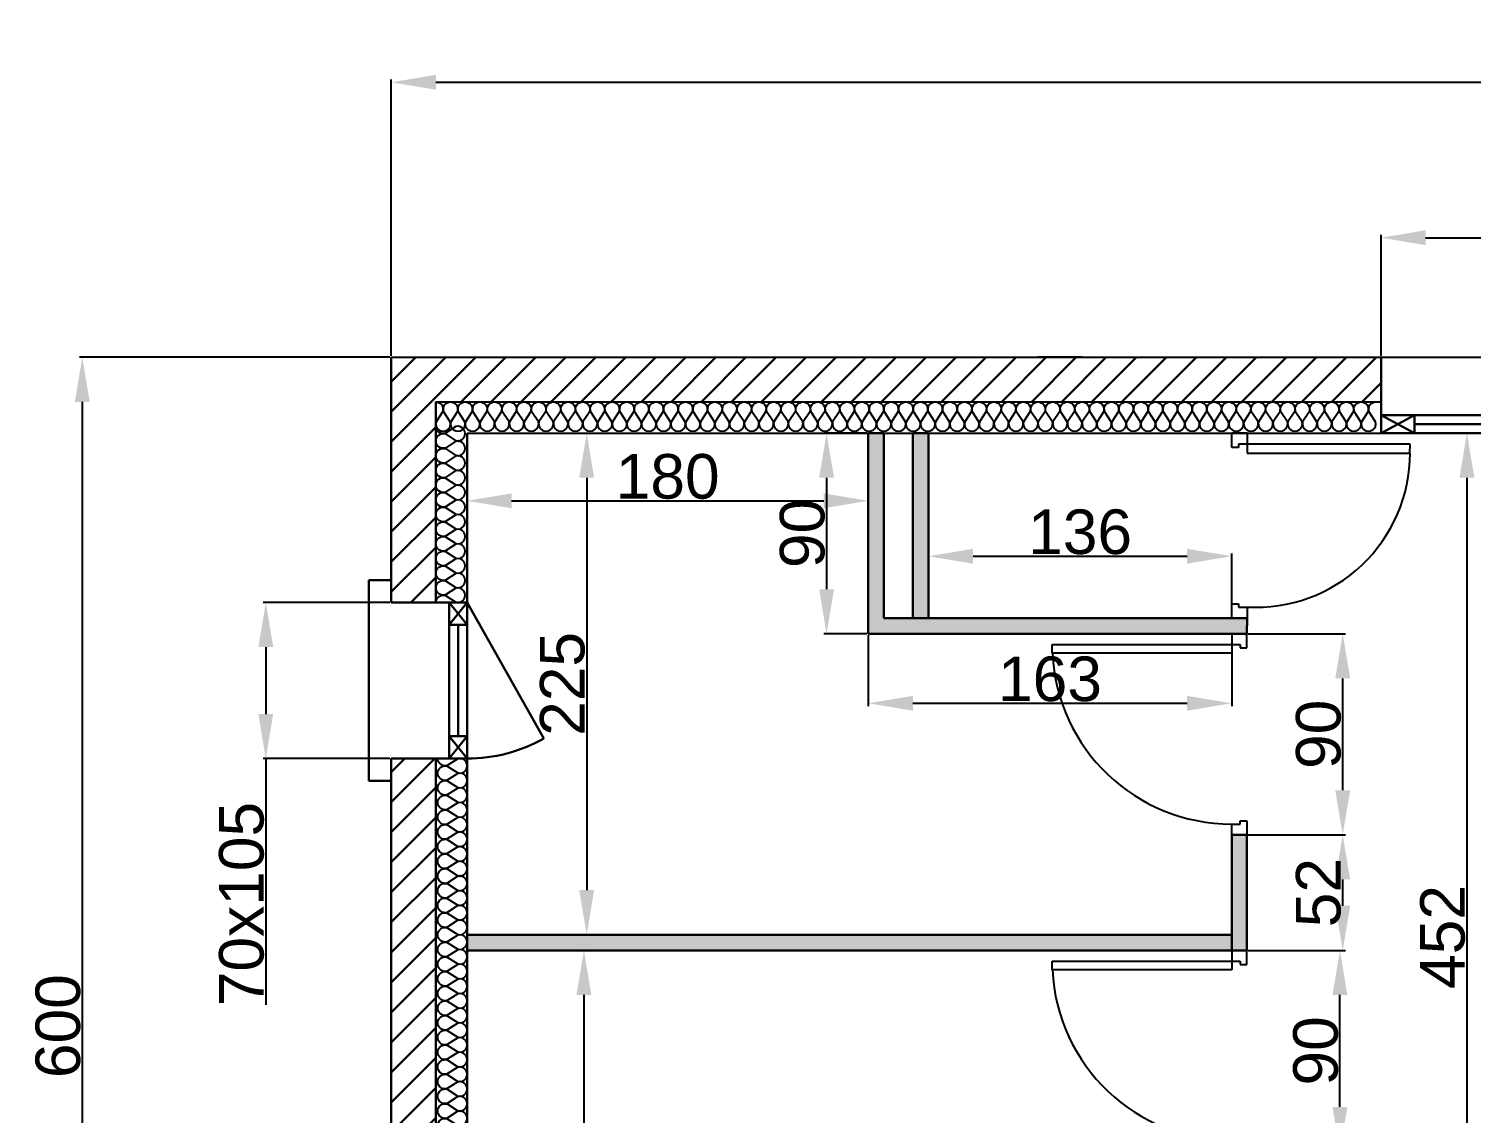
# Model space of a CAD drawing. Header units: millimetres. Extents: x -161 to 8306, y -322 to 968.
# Drawn here: x -161 to 486, y 481 to 968 of the extents above; entities that cross this region are included whole.
import ezdxf

# ---------------------------------------------------------------- set-up
doc = ezdxf.new("R2010")
doc.units = ezdxf.units.MM
for name, color, linetype in [('Cloisons', 8, 'Continuous'), ('Cotation', 7, 'Continuous'), ('Isolation', 6, 'Continuous'), ('MenuisInt', 4, 'Continuous')]:
    doc.layers.add(name, color=color, linetype=linetype)
doc.layers.add('MenuisExt', color=140, linetype='Continuous', lineweight=18)
doc.styles.get("Standard").update_dxf_attribs({"font": 'arial.ttf'})
doc.dimstyles.new('ISO-25', dxfattribs={"dimtxt": 2.5, "dimasz": 2.5, "dimexe": 1.25, "dimexo": 0.625, "dimtad": 1, "dimtxsty": 'Standard', "dimcen": 2.5, "dimadec": 0, "dimazin": 0, "dimtfac": 1, "dimtmove": 0, "dimatfit": 3, "dimfxl": 1, "dimarcsym": 0})

# ---------------------------------------------------------------- blocks, each defined once
blk = doc.blocks.new('*U21')
at = {"flags": 128}
for points in [[(0, 1, -0.505863), (0.239, 0.676), (0.009, 0.318, 1.322645), (0.491, 0.318), (0.261, 0.676, -0.505863), (0.5, 1)], [(0.5, 1, -0.505863), (0.739, 0.676), (0.509, 0.318, 1.322645), (0.991, 0.318), (0.761, 0.676, -0.505863), (1, 1)], [(1, 1, -0.505863), (1.239, 0.676), (1.009, 0.318, 1.322645), (1.491, 0.318), (1.261, 0.676, -0.505863), (1.5, 1)], [(1.5, 1, -0.505863), (1.739, 0.676), (1.509, 0.318, 1.322645), (1.991, 0.318), (1.761, 0.676, -0.505863), (2, 1)], [(2, 1, -0.505863), (2.239, 0.676), (2.009, 0.318, 1.322645), (2.491, 0.318), (2.261, 0.676, -0.505863), (2.5, 1)], [(2.5, 1, -0.505863), (2.739, 0.676), (2.509, 0.318, 1.322645), (2.991, 0.318), (2.761, 0.676, -0.505863), (3, 1)], [(3, 1, -0.505863), (3.239, 0.676), (3.009, 0.318, 1.322645), (3.491, 0.318), (3.261, 0.676, -0.505863), (3.5, 1)], [(3.5, 1, -0.505863), (3.739, 0.676), (3.509, 0.318, 1.322645), (3.991, 0.318), (3.761, 0.676, -0.505863), (4, 1)], [(4, 1, -0.505863), (4.239, 0.676), (4.009, 0.318, 1.322645), (4.491, 0.318), (4.261, 0.676, -0.505863), (4.5, 1)], [(4.5, 1, -0.505863), (4.739, 0.676), (4.509, 0.318, 1.322645), (4.991, 0.318), (4.761, 0.676, -0.505863), (5, 1)], [(5, 1, -0.505863), (5.239, 0.676), (5.009, 0.318, 1.322645), (5.491, 0.318), (5.261, 0.676, -0.505863), (5.5, 1)], [(5.5, 1, -0.505863), (5.739, 0.676), (5.509, 0.318, 1.322645), (5.991, 0.318), (5.761, 0.676, -0.505863), (6, 1)], [(6, 1, -0.505863), (6.239, 0.676), (6.009, 0.318, 1.322645), (6.491, 0.318), (6.261, 0.676, -0.505863), (6.5, 1)], [(6.5, 1, -0.505863), (6.739, 0.676), (6.509, 0.318, 1.322645), (6.991, 0.318), (6.761, 0.676, -0.505863), (7, 1)], [(7, 1, -0.505863), (7.239, 0.676), (7.009, 0.318, 1.322645), (7.491, 0.318), (7.261, 0.676, -0.505863), (7.5, 1)], [(7.5, 1, -0.505863), (7.739, 0.676), (7.509, 0.318, 1.322645), (7.991, 0.318), (7.761, 0.676, -0.505863), (8, 1)], [(8, 1, -0.505863), (8.239, 0.676), (8.009, 0.318, 1.322645), (8.491, 0.318), (8.261, 0.676, -0.505863), (8.5, 1)], [(8.5, 1, -0.505863), (8.739, 0.676), (8.509, 0.318, 1.322645), (8.991, 0.318), (8.761, 0.676, -0.505863), (9, 1)], [(9, 1, -0.505863), (9.239, 0.676), (9.009, 0.318, 1.322645), (9.491, 0.318), (9.261, 0.676, -0.505863), (9.5, 1)], [(9.5, 1, -0.505863), (9.739, 0.676), (9.509, 0.318, 1.322645), (9.991, 0.318), (9.761, 0.676, -0.505863), (10, 1)], [(10, 1, -0.505863), (10.239, 0.676), (10.009, 0.318, 1.322645), (10.491, 0.318), (10.261, 0.676, -0.505863), (10.5, 1)], [(10.5, 1, -0.505863), (10.739, 0.676), (10.509, 0.318, 1.322645), (10.991, 0.318), (10.761, 0.676, -0.505863), (11, 1)], [(11, 1, -0.505863), (11.239, 0.676), (11.009, 0.318, 1.322645), (11.491, 0.318), (11.261, 0.676, -0.505863), (11.5, 1)], [(11.5, 1, -0.505863), (11.739, 0.676), (11.509, 0.318, 1.322645), (11.991, 0.318), (11.761, 0.676, -0.505863), (12, 1)], [(12, 1, -0.505863), (12.239, 0.676), (12.009, 0.318, 1.322645), (12.491, 0.318), (12.261, 0.676, -0.505863), (12.5, 1)], [(12.5, 1, -0.505863), (12.739, 0.676), (12.509, 0.318, 1.322645), (12.991, 0.318), (12.761, 0.676, -0.505863), (13, 1)], [(13, 1, -0.505863), (13.239, 0.676), (13.009, 0.318, 1.322645), (13.491, 0.318), (13.261, 0.676, -0.505863), (13.5, 1)], [(13.5, 1, -0.505863), (13.739, 0.676), (13.509, 0.318, 1.322645), (13.991, 0.318), (13.761, 0.676, -0.505863), (14, 1)], [(14, 1, -0.505863), (14.239, 0.676), (14.009, 0.318, 1.322645), (14.491, 0.318), (14.261, 0.676, -0.505863), (14.5, 1)], [(14.5, 1, -0.505863), (14.739, 0.676), (14.509, 0.318, 1.322645), (14.991, 0.318), (14.761, 0.676, -0.505863), (15, 1)], [(15, 1, -0.505863), (15.239, 0.676), (15.009, 0.318, 1.322645), (15.491, 0.318), (15.261, 0.676, -0.505863), (15.5, 1)], [(15.5, 1, -0.505863), (15.739, 0.676), (15.509, 0.318, 1.322645), (15.991, 0.318), (15.761, 0.676, -0.505863), (16, 1)], [(16, 1, -0.505863), (16.239, 0.676), (16.009, 0.318, 1.322645), (16.491, 0.318), (16.261, 0.676, -0.505863), (16.5, 1)], [(16.5, 1, -0.505863), (16.739, 0.676), (16.509, 0.318, 1.322645), (16.991, 0.318), (16.761, 0.676, -0.505863), (17, 1)], [(17, 1, -0.505863), (17.239, 0.676), (17.009, 0.318, 1.322645), (17.491, 0.318), (17.261, 0.676, -0.505863), (17.5, 1)], [(17.5, 1, -0.505863), (17.739, 0.676), (17.509, 0.318, 1.322645), (17.991, 0.318), (17.761, 0.676, -0.505863), (18, 1)], [(18, 1, -0.505863), (18.239, 0.676), (18.009, 0.318, 1.322645), (18.491, 0.318), (18.261, 0.676, -0.505863), (18.5, 1)], [(18.5, 1, -0.505863), (18.739, 0.676), (18.509, 0.318, 1.322645), (18.991, 0.318), (18.761, 0.676, -0.505863), (19, 1)], [(19, 1, -0.505863), (19.239, 0.676), (19.009, 0.318, 1.322645), (19.491, 0.318), (19.261, 0.676, -0.505863), (19.5, 1)], [(19.5, 1, -0.505863), (19.739, 0.676), (19.509, 0.318, 1.322645), (19.991, 0.318), (19.761, 0.676, -0.505863), (20, 1)], [(20, 1, -0.505863), (20.239, 0.676), (20.009, 0.318, 1.322645), (20.491, 0.318), (20.261, 0.676, -0.505863), (20.5, 1)], [(20.5, 1, -0.505863), (20.739, 0.676), (20.509, 0.318, 1.322645), (20.991, 0.318), (20.761, 0.676, -0.505863), (21, 1)], [(21, 1, -0.505863), (21.239, 0.676), (21.009, 0.318, 1.322645), (21.491, 0.318), (21.261, 0.676, -0.505863), (21.5, 1)], [(21.5, 1, -0.505863), (21.739, 0.676), (21.509, 0.318, 1.322645), (21.991, 0.318), (21.761, 0.676, -0.505863), (22, 1)], [(22, 1, -0.505863), (22.239, 0.676), (22.009, 0.318, 1.322645), (22.491, 0.318), (22.261, 0.676, -0.505863), (22.5, 1)], [(22.5, 1, -0.505863), (22.739, 0.676), (22.509, 0.318, 1.322645), (22.991, 0.318), (22.761, 0.676, -0.505863), (23, 1)], [(23, 1, -0.505863), (23.239, 0.676), (23.009, 0.318, 1.322645), (23.491, 0.318), (23.261, 0.676, -0.505863), (23.5, 1)], [(23.5, 1, -0.505863), (23.739, 0.676), (23.509, 0.318, 1.322645), (23.991, 0.318), (23.761, 0.676, -0.505863), (24, 1)], [(24, 1, -0.505863), (24.239, 0.676), (24.009, 0.318, 1.322645), (24.491, 0.318), (24.261, 0.676, -0.505863), (24.5, 1)], [(24.5, 1, -0.505863), (24.739, 0.676), (24.509, 0.318, 1.322645), (24.991, 0.318), (24.761, 0.676, -0.505863), (25, 1)], [(25, 1, -0.505863), (25.239, 0.676), (25.009, 0.318, 1.322645), (25.491, 0.318), (25.261, 0.676, -0.505863), (25.5, 1)], [(25.5, 1, -0.505863), (25.739, 0.676), (25.509, 0.318, 1.322645), (25.991, 0.318), (25.761, 0.676, -0.505863), (26, 1)], [(26, 1, -0.505863), (26.239, 0.676), (26.009, 0.318, 1.322645), (26.491, 0.318), (26.261, 0.676, -0.505863), (26.5, 1)], [(26.5, 1, -0.505863), (26.739, 0.676), (26.509, 0.318, 1.322645), (26.991, 0.318), (26.761, 0.676, -0.505863), (27, 1)], [(27, 1, -0.505863), (27.239, 0.676), (27.009, 0.318, 1.322645), (27.491, 0.318), (27.261, 0.676, -0.505863), (27.5, 1)], [(27.5, 1, -0.505863), (27.739, 0.676), (27.509, 0.318, 1.322645), (27.991, 0.318), (27.761, 0.676, -0.505863), (28, 1)], [(28, 1, -0.505863), (28.239, 0.676), (28.009, 0.318, 1.322645), (28.491, 0.318), (28.261, 0.676, -0.505863), (28.5, 1)], [(28.5, 1, -0.505863), (28.739, 0.676), (28.509, 0.318, 1.322645), (28.991, 0.318), (28.761, 0.676, -0.505863), (29, 1)], [(29, 1, -0.505863), (29.239, 0.676), (29.009, 0.318, 1.322645), (29.491, 0.318), (29.261, 0.676, -0.505863), (29.5, 1)], [(29.5, 1, -0.505863), (29.739, 0.676), (29.509, 0.318, 1.322645), (29.991, 0.318), (29.761, 0.676, -0.505863), (30, 1)], [(30, 1, -0.505863), (30.239, 0.676), (30.009, 0.318, 1.322645), (30.491, 0.318), (30.261, 0.676, -0.505863), (30.5, 1)], [(30.5, 1, -0.505863), (30.739, 0.676), (30.509, 0.318, 1.322645), (30.991, 0.318), (30.761, 0.676, -0.505863), (31, 1)], [(31, 1, -0.505863), (31.239, 0.676), (31.009, 0.318, 1.322645), (31.491, 0.318), (31.261, 0.676, -0.505863), (31.5, 1)], [(31.5, 1, -0.505863), (31.739, 0.676), (31.509, 0.318, 1.322645), (31.991, 0.318), (31.761, 0.676, -0.505863), (32, 1)]]:
    blk.add_lwpolyline(points, format="xyb", dxfattribs=at)
blk = doc.blocks.new('*U16')
at = {"flags": 128}
for points in [[(0, 1, -0.505863), (0.239, 0.676), (0.009, 0.318, 1.322645), (0.491, 0.318), (0.261, 0.676, -0.505863), (0.5, 1)], [(0.5, 1, -0.505863), (0.739, 0.676), (0.509, 0.318, 1.322645), (0.991, 0.318), (0.761, 0.676, -0.505863), (1, 1)], [(1, 1, -0.505863), (1.239, 0.676), (1.009, 0.318, 1.322645), (1.491, 0.318), (1.261, 0.676, -0.505863), (1.5, 1)], [(1.5, 1, -0.505863), (1.739, 0.676), (1.509, 0.318, 1.322645), (1.991, 0.318), (1.761, 0.676, -0.505863), (2, 1)], [(2, 1, -0.505863), (2.239, 0.676), (2.009, 0.318, 1.322645), (2.491, 0.318), (2.261, 0.676, -0.505863), (2.5, 1)], [(2.5, 1, -0.505863), (2.739, 0.676), (2.509, 0.318, 1.322645), (2.991, 0.318), (2.761, 0.676, -0.505863), (3, 1)], [(3, 1, -0.505863), (3.239, 0.676), (3.009, 0.318, 1.322645), (3.491, 0.318), (3.261, 0.676, -0.505863), (3.5, 1)], [(3.5, 1, -0.505863), (3.739, 0.676), (3.509, 0.318, 1.322645), (3.991, 0.318), (3.761, 0.676, -0.505863), (4, 1)], [(4, 1, -0.505863), (4.239, 0.676), (4.009, 0.318, 1.322645), (4.491, 0.318), (4.261, 0.676, -0.505863), (4.5, 1)], [(4.5, 1, -0.505863), (4.739, 0.676), (4.509, 0.318, 1.322645), (4.991, 0.318), (4.761, 0.676, -0.505863), (5, 1)], [(5, 1, -0.505863), (5.239, 0.676), (5.009, 0.318, 1.322645), (5.491, 0.318), (5.261, 0.676, -0.505863), (5.5, 1)], [(5.5, 1, -0.505863), (5.739, 0.676), (5.509, 0.318, 1.322645), (5.991, 0.318), (5.761, 0.676, -0.505863), (6, 1)], [(6, 1, -0.505863), (6.239, 0.676), (6.009, 0.318, 1.322645), (6.491, 0.318), (6.261, 0.676, -0.505863), (6.5, 1)], [(6.5, 1, -0.505863), (6.739, 0.676), (6.509, 0.318, 1.322645), (6.991, 0.318), (6.761, 0.676, -0.505863), (7, 1)], [(7, 1, -0.505863), (7.239, 0.676), (7.009, 0.318, 1.322645), (7.491, 0.318), (7.261, 0.676, -0.505863), (7.5, 1)], [(7.5, 1, -0.505863), (7.739, 0.676), (7.509, 0.318, 1.322645), (7.991, 0.318), (7.761, 0.676, -0.505863), (8, 1)], [(8, 1, -0.505863), (8.239, 0.676), (8.009, 0.318, 1.322645), (8.491, 0.318), (8.261, 0.676, -0.505863), (8.5, 1)], [(8.5, 1, -0.505863), (8.739, 0.676), (8.509, 0.318, 1.322645), (8.991, 0.318), (8.761, 0.676, -0.505863), (9, 1)], [(9, 1, -0.505863), (9.239, 0.676), (9.009, 0.318, 1.322645), (9.491, 0.318), (9.261, 0.676, -0.505863), (9.5, 1)], [(9.5, 1, -0.505863), (9.739, 0.676), (9.509, 0.318, 1.322645), (9.991, 0.318), (9.761, 0.676, -0.505863), (10, 1)], [(10, 1, -0.505863), (10.239, 0.676), (10.009, 0.318, 1.322645), (10.491, 0.318), (10.261, 0.676, -0.505863), (10.5, 1)], [(10.5, 1, -0.505863), (10.739, 0.676), (10.509, 0.318, 1.322645), (10.991, 0.318), (10.761, 0.676, -0.505863), (11, 1)], [(11, 1, -0.505863), (11.239, 0.676), (11.009, 0.318, 1.322645), (11.491, 0.318), (11.261, 0.676, -0.505863), (11.5, 1)], [(11.5, 1, -0.505863), (11.739, 0.676), (11.509, 0.318, 1.322645), (11.991, 0.318), (11.761, 0.676, -0.505863), (12, 1)], [(12, 1, -0.505863), (12.239, 0.676), (12.009, 0.318, 1.322645), (12.491, 0.318), (12.261, 0.676, -0.505863), (12.5, 1)], [(12.5, 1, -0.505863), (12.739, 0.676), (12.509, 0.318, 1.322645), (12.991, 0.318), (12.761, 0.676, -0.505863), (13, 1)], [(13, 1, -0.505863), (13.239, 0.676), (13.009, 0.318, 1.322645), (13.491, 0.318), (13.261, 0.676, -0.505863), (13.5, 1)], [(13.5, 1, -0.505863), (13.739, 0.676), (13.509, 0.318, 1.322645), (13.991, 0.318), (13.761, 0.676, -0.505863), (14, 1)], [(14, 1, -0.505863), (14.239, 0.676), (14.009, 0.318, 1.322645), (14.491, 0.318), (14.261, 0.676, -0.505863), (14.5, 1)]]:
    blk.add_lwpolyline(points, format="xyb", dxfattribs=at)
blk = doc.blocks.new('*U22')
at = {"flags": 128}
for points in [[(0, 1, -0.505863), (0.239, 0.676), (0.009, 0.318, 1.322645), (0.491, 0.318), (0.261, 0.676, -0.505863), (0.5, 1)], [(0.5, 1, -0.505863), (0.739, 0.676), (0.509, 0.318, 1.322645), (0.991, 0.318), (0.761, 0.676, -0.505863), (1, 1)], [(1, 1, -0.505863), (1.239, 0.676), (1.009, 0.318, 1.322645), (1.491, 0.318), (1.261, 0.676, -0.505863), (1.5, 1)], [(1.5, 1, -0.505863), (1.739, 0.676), (1.509, 0.318, 1.322645), (1.991, 0.318), (1.761, 0.676, -0.505863), (2, 1)], [(2, 1, -0.505863), (2.239, 0.676), (2.009, 0.318, 1.322645), (2.491, 0.318), (2.261, 0.676, -0.505863), (2.5, 1)], [(2.5, 1, -0.505863), (2.739, 0.676), (2.509, 0.318, 1.322645), (2.991, 0.318), (2.761, 0.676, -0.505863), (3, 1)], [(3, 1, -0.505863), (3.239, 0.676), (3.009, 0.318, 1.322645), (3.491, 0.318), (3.261, 0.676, -0.505863), (3.5, 1)], [(3.5, 1, -0.505863), (3.739, 0.676), (3.509, 0.318, 1.322645), (3.991, 0.318), (3.761, 0.676, -0.505863), (4, 1)], [(4, 1, -0.505863), (4.239, 0.676), (4.009, 0.318, 1.322645), (4.491, 0.318), (4.261, 0.676, -0.505863), (4.5, 1)], [(4.5, 1, -0.505863), (4.739, 0.676), (4.509, 0.318, 1.322645), (4.991, 0.318), (4.761, 0.676, -0.505863), (5, 1)], [(5, 1, -0.505863), (5.239, 0.676), (5.009, 0.318, 1.322645), (5.491, 0.318), (5.261, 0.676, -0.505863), (5.5, 1)], [(5.5, 1, -0.505863), (5.739, 0.676), (5.509, 0.318, 1.322645), (5.991, 0.318), (5.761, 0.676, -0.505863), (6, 1)]]:
    blk.add_lwpolyline(points, format="xyb", dxfattribs=at)
blk = doc.blocks.new('*D29')
at = {"layer": 'Cotation', "color": 0, "lineweight": -2, "transparency": 16777216}
for p, q in [((1.13, 820.93), (1.13, 944.93)), ((1491.13, 820.93), (1491.13, 944.93)), ((21.13, 943.68), (1471.13, 943.68))]:
    blk.add_line(p, q, dxfattribs=at)
at = {"layer": 'Cotation', "color": 0, "lineweight": 30, "transparency": 16777216}
for points in [[(21.13, 947.02), (21.13, 940.35), (1.13, 943.68)], [(1471.13, 947.02), (1471.13, 940.35), (1491.13, 943.68)]]:
    blk.add_solid(points, dxfattribs=at)
at = {"layer": 'Defpoints', "color": 0, "lineweight": 30, "transparency": 16777216}
for p in [(1491.13, 943.68), (1.13, 820.31), (1491.13, 820.31)]:
    blk.add_point(p, dxfattribs=at)
at = {"layer": 'Cotation', "color": 0, "lineweight": 30, "transparency": 16777216, "insert": (746.13, 954.52), "char_height": 20, "attachment_point": 5}
blk.add_mtext('1490', dxfattribs=at)
blk = doc.blocks.new('*D31')
at = {"layer": 'Cotation', "color": 0, "lineweight": -2, "transparency": 16777216}
for p, q in [((0.51, 820.31), (-138.73, 820.31)), ((-137.48, 800.31), (-137.48, 240.31)), ((0.51, 220.31), (-138.73, 220.31))]:
    blk.add_line(p, q, dxfattribs=at)
at = {"layer": 'Cotation', "color": 0, "lineweight": 30, "transparency": 16777216}
for points in [[(-140.82, 800.31), (-134.15, 800.31), (-137.48, 820.31)], [(-140.82, 240.31), (-134.15, 240.31), (-137.48, 220.31)]]:
    blk.add_solid(points, dxfattribs=at)
at = {"layer": 'Defpoints', "color": 0, "lineweight": 30, "transparency": 16777216}
for p in [(1.13, 820.31), (-137.48, 220.31), (1.13, 220.31)]:
    blk.add_point(p, dxfattribs=at)
at = {"layer": 'Cotation', "color": 0, "lineweight": 30, "transparency": 16777216, "insert": (-148.32, 520.31), "char_height": 20, "attachment_point": 5, "rotation": 90}
blk.add_mtext('600', dxfattribs=at)
blk = doc.blocks.new('*D35')
at = {"layer": 'Cotation', "color": 0, "lineweight": -2, "transparency": 16777216}
for p, q in [((0.51, 710.31), (-56.4, 710.31)), ((-55.15, 690.31), (-55.15, 660.31)), ((0.51, 640.31), (-56.4, 640.31)), ((-55.15, 640.31), (-55.15, 529.84))]:
    blk.add_line(p, q, dxfattribs=at)
at = {"layer": 'Cotation', "color": 0, "lineweight": 30, "transparency": 16777216}
for points in [[(-58.49, 690.31), (-51.82, 690.31), (-55.15, 710.31)], [(-58.49, 660.31), (-51.82, 660.31), (-55.15, 640.31)]]:
    blk.add_solid(points, dxfattribs=at)
at = {"layer": 'Defpoints', "color": 0, "lineweight": 30, "transparency": 16777216}
for p in [(1.13, 710.31), (-55.15, 640.31), (1.13, 640.31)]:
    blk.add_point(p, dxfattribs=at)
at = {"layer": 'Cotation', "color": 0, "lineweight": 30, "transparency": 16777216, "insert": (-65.99, 575.07), "char_height": 20, "attachment_point": 5, "rotation": 90}
blk.add_mtext('70x105', dxfattribs=at)
blk = doc.blocks.new('*D36')
at = {"layer": 'Cotation', "color": 0, "lineweight": -2, "transparency": 16777216}
for p, q in [((445.13, 820.93), (445.13, 875.21)), ((465.13, 873.96), (825.13, 873.96)), ((845.13, 820.93), (845.13, 875.21))]:
    blk.add_line(p, q, dxfattribs=at)
at = {"layer": 'Cotation', "color": 0, "lineweight": 30, "transparency": 16777216}
for points in [[(465.13, 877.29), (465.13, 870.63), (445.13, 873.96)], [(825.13, 877.29), (825.13, 870.63), (845.13, 873.96)]]:
    blk.add_solid(points, dxfattribs=at)
at = {"layer": 'Defpoints', "color": 0, "lineweight": 30, "transparency": 16777216}
for p in [(845.13, 873.96), (445.13, 820.31), (845.13, 820.31)]:
    blk.add_point(p, dxfattribs=at)
at = {"layer": 'Cotation', "color": 0, "lineweight": 30, "transparency": 16777216, "insert": (645.13, 884.8), "char_height": 20, "attachment_point": 5}
blk.add_mtext('400x105', dxfattribs=at)
blk = doc.blocks.new('*D60')
at = {"layer": 'Cotation', "color": 0, "lineweight": -2, "transparency": 16777216}
for p, q in [((385.55, 554.31), (427.94, 554.31)), ((426.69, 484.1), (426.69, 534.31)), ((385.55, 464.1), (427.94, 464.1))]:
    blk.add_line(p, q, dxfattribs=at)
at = {"layer": 'Cotation', "color": 0, "lineweight": 30, "transparency": 16777216}
for points in [[(423.36, 534.31), (430.03, 534.31), (426.69, 554.31)], [(423.36, 484.1), (430.03, 484.1), (426.69, 464.1)]]:
    blk.add_solid(points, dxfattribs=at)
at = {"layer": 'Defpoints', "color": 0, "lineweight": 30, "transparency": 16777216}
for p in [(384.92, 554.31), (426.69, 554.31), (384.92, 464.1)]:
    blk.add_point(p, dxfattribs=at)
at = {"layer": 'Cotation', "color": 0, "lineweight": 30, "transparency": 16777216, "insert": (415.86, 509.2), "char_height": 20, "attachment_point": 5, "rotation": 90}
blk.add_mtext('90', dxfattribs=at)
blk = doc.blocks.new('*D61')
at = {"layer": 'Cotation', "color": 0, "lineweight": -2, "transparency": 16777216}
for p, q in [((385.55, 606.1), (429.19, 606.1)), ((427.94, 574.31), (427.94, 586.1)), ((385.55, 554.31), (429.19, 554.31))]:
    blk.add_line(p, q, dxfattribs=at)
at = {"layer": 'Cotation', "color": 0, "lineweight": 30, "transparency": 16777216}
for points in [[(424.61, 586.1), (431.28, 586.1), (427.94, 606.1)], [(424.61, 574.31), (431.28, 574.31), (427.94, 554.31)]]:
    blk.add_solid(points, dxfattribs=at)
at = {"layer": 'Defpoints', "color": 0, "lineweight": 30, "transparency": 16777216}
for p in [(384.92, 606.1), (427.94, 606.1), (384.92, 554.31)]:
    blk.add_point(p, dxfattribs=at)
at = {"layer": 'Cotation', "color": 0, "lineweight": 30, "transparency": 16777216, "insert": (417.11, 580.2), "char_height": 20, "attachment_point": 5, "rotation": 90}
blk.add_mtext('52', dxfattribs=at)
blk = doc.blocks.new('*D62')
at = {"layer": 'Cotation', "color": 0, "lineweight": -2, "transparency": 16777216}
for p, q in [((385.55, 696.31), (429.19, 696.31)), ((427.94, 626.1), (427.94, 676.31)), ((385.55, 606.1), (429.19, 606.1))]:
    blk.add_line(p, q, dxfattribs=at)
at = {"layer": 'Cotation', "color": 0, "lineweight": 30, "transparency": 16777216}
for points in [[(424.61, 676.31), (431.28, 676.31), (427.94, 696.31)], [(424.61, 626.1), (431.28, 626.1), (427.94, 606.1)]]:
    blk.add_solid(points, dxfattribs=at)
at = {"layer": 'Defpoints', "color": 0, "lineweight": 30, "transparency": 16777216}
for p in [(384.92, 696.31), (427.94, 696.31), (384.92, 606.1)]:
    blk.add_point(p, dxfattribs=at)
at = {"layer": 'Cotation', "color": 0, "lineweight": 30, "transparency": 16777216, "insert": (417.11, 651.2), "char_height": 20, "attachment_point": 5, "rotation": 90}
blk.add_mtext('90', dxfattribs=at)
blk = doc.blocks.new('*D64')
at = {"layer": 'Cotation', "color": 0, "lineweight": -2, "transparency": 16777216}
for p, q in [((35.76, 554.31), (88.81, 554.31)), ((87.56, 534.31), (87.56, 274.31)), ((35.76, 254.31), (88.81, 254.31))]:
    blk.add_line(p, q, dxfattribs=at)
at = {"layer": 'Cotation', "color": 0, "lineweight": 30, "transparency": 16777216}
for points in [[(84.22, 534.31), (90.89, 534.31), (87.56, 554.31)], [(84.22, 274.31), (90.89, 274.31), (87.56, 254.31)]]:
    blk.add_solid(points, dxfattribs=at)
at = {"layer": 'Defpoints', "color": 0, "lineweight": 30, "transparency": 16777216}
for p in [(35.13, 554.31), (35.13, 254.31), (87.56, 254.31)]:
    blk.add_point(p, dxfattribs=at)
at = {"layer": 'Cotation', "color": 0, "lineweight": 30, "transparency": 16777216, "insert": (76.71, 404.31), "char_height": 20, "attachment_point": 5, "rotation": 90}
blk.add_mtext('300', dxfattribs=at)
blk = doc.blocks.new('*D66')
at = {"layer": 'Cotation', "color": 0, "lineweight": -2, "transparency": 16777216}
for p, q in [((35.13, 785.68), (35.13, 754.69)), ((215.13, 785.68), (215.13, 754.69)), ((55.13, 755.94), (195.13, 755.94))]:
    blk.add_line(p, q, dxfattribs=at)
at = {"layer": 'Cotation', "color": 0, "lineweight": 30, "transparency": 16777216}
for points in [[(55.13, 759.28), (55.13, 752.61), (35.13, 755.94)], [(195.13, 759.28), (195.13, 752.61), (215.13, 755.94)]]:
    blk.add_solid(points, dxfattribs=at)
at = {"layer": 'Defpoints', "color": 0, "lineweight": 30, "transparency": 16777216}
for p in [(35.13, 786.31), (215.13, 786.31), (215.13, 755.94)]:
    blk.add_point(p, dxfattribs=at)
at = {"layer": 'Cotation', "color": 0, "lineweight": 30, "transparency": 16777216, "insert": (125.13, 766.78), "char_height": 20, "attachment_point": 5}
blk.add_mtext('180', dxfattribs=at)
blk = doc.blocks.new('*D67')
at = {"layer": 'Cotation', "color": 0, "lineweight": -2, "transparency": 16777216}
for p, q in [((214.51, 786.31), (195.16, 786.31)), ((196.41, 766.31), (196.41, 716.31)), ((214.51, 696.31), (195.16, 696.31))]:
    blk.add_line(p, q, dxfattribs=at)
at = {"layer": 'Cotation', "color": 0, "lineweight": 30, "transparency": 16777216}
for points in [[(193.08, 766.31), (199.75, 766.31), (196.41, 786.31)], [(193.08, 716.31), (199.75, 716.31), (196.41, 696.31)]]:
    blk.add_solid(points, dxfattribs=at)
at = {"layer": 'Defpoints', "color": 0, "lineweight": 30, "transparency": 16777216}
for p in [(215.13, 786.31), (196.41, 696.31), (215.13, 696.31)]:
    blk.add_point(p, dxfattribs=at)
at = {"layer": 'Cotation', "color": 0, "lineweight": 30, "transparency": 16777216, "insert": (185.58, 741.31), "char_height": 20, "attachment_point": 5, "rotation": 90}
blk.add_mtext('90', dxfattribs=at)
blk = doc.blocks.new('*D68')
at = {"layer": 'Cotation', "color": 0, "lineweight": -2, "transparency": 16777216}
for p, q in [((35.76, 786.31), (90.06, 786.31)), ((88.81, 766.31), (88.81, 581.31)), ((35.76, 561.31), (90.06, 561.31))]:
    blk.add_line(p, q, dxfattribs=at)
at = {"layer": 'Cotation', "color": 0, "lineweight": 30, "transparency": 16777216}
for points in [[(85.47, 766.31), (92.14, 766.31), (88.81, 786.31)], [(85.47, 581.31), (92.14, 581.31), (88.81, 561.31)]]:
    blk.add_solid(points, dxfattribs=at)
at = {"layer": 'Defpoints', "color": 0, "lineweight": 30, "transparency": 16777216}
for p in [(35.13, 786.31), (35.13, 561.31), (88.81, 561.31)]:
    blk.add_point(p, dxfattribs=at)
at = {"layer": 'Cotation', "color": 0, "lineweight": 30, "transparency": 16777216, "insert": (77.97, 673.81), "char_height": 20, "attachment_point": 5, "rotation": 90}
blk.add_mtext('225', dxfattribs=at)
blk = doc.blocks.new('*D69')
at = {"layer": 'Cotation', "color": 0, "lineweight": -2, "transparency": 16777216}
for p, q in [((215.13, 695.68), (215.13, 663.88)), ((378.13, 695.68), (378.13, 663.88)), ((235.13, 665.13), (358.13, 665.13))]:
    blk.add_line(p, q, dxfattribs=at)
at = {"layer": 'Cotation', "color": 0, "lineweight": 30, "transparency": 16777216}
for points in [[(235.13, 668.46), (235.13, 661.79), (215.13, 665.13)], [(358.13, 668.46), (358.13, 661.79), (378.13, 665.13)]]:
    blk.add_solid(points, dxfattribs=at)
at = {"layer": 'Defpoints', "color": 0, "lineweight": 30, "transparency": 16777216}
for p in [(215.13, 696.31), (378.13, 696.31), (378.13, 665.13)]:
    blk.add_point(p, dxfattribs=at)
at = {"layer": 'Cotation', "color": 0, "lineweight": 30, "transparency": 16777216, "insert": (296.63, 675.97), "char_height": 20, "attachment_point": 5}
blk.add_mtext('163', dxfattribs=at)
blk = doc.blocks.new('*D70')
at = {"layer": 'Cotation', "color": 0, "lineweight": -2, "transparency": 16777216}
for p, q in [((242.14, 703.93), (242.14, 732.34)), ((378.13, 703.93), (378.13, 732.34)), ((262.14, 731.09), (358.13, 731.09))]:
    blk.add_line(p, q, dxfattribs=at)
at = {"layer": 'Cotation', "color": 0, "lineweight": 30, "transparency": 16777216}
for points in [[(262.14, 734.42), (262.14, 727.75), (242.14, 731.09)], [(358.13, 734.42), (358.13, 727.75), (378.13, 731.09)]]:
    blk.add_solid(points, dxfattribs=at)
at = {"layer": 'Defpoints', "color": 0, "lineweight": 30, "transparency": 16777216}
for p in [(378.13, 731.09), (242.14, 703.31), (378.13, 703.31)]:
    blk.add_point(p, dxfattribs=at)
at = {"layer": 'Cotation', "color": 0, "lineweight": 30, "transparency": 16777216, "insert": (310.14, 741.93), "char_height": 20, "attachment_point": 5}
blk.add_mtext('136', dxfattribs=at)
blk = doc.blocks.new('*D73')
at = {"layer": 'Cotation', "color": 0, "lineweight": -2, "transparency": 16777216}
for p, q in [((537.51, 786.31), (482.4, 786.31)), ((483.65, 766.31), (483.65, 354.31)), ((537.51, 334.31), (482.4, 334.31))]:
    blk.add_line(p, q, dxfattribs=at)
at = {"layer": 'Cotation', "color": 0, "lineweight": 30, "transparency": 16777216}
for points in [[(480.32, 766.31), (486.98, 766.31), (483.65, 786.31)], [(480.32, 354.31), (486.98, 354.31), (483.65, 334.31)]]:
    blk.add_solid(points, dxfattribs=at)
at = {"layer": 'Defpoints', "color": 0, "lineweight": 30, "transparency": 16777216}
for p in [(538.13, 786.31), (483.65, 334.31), (538.13, 334.31)]:
    blk.add_point(p, dxfattribs=at)
at = {"layer": 'Cotation', "color": 0, "lineweight": 30, "transparency": 16777216, "insert": (472.82, 560.31), "char_height": 20, "attachment_point": 5, "rotation": 90}
blk.add_mtext('452', dxfattribs=at)

msp = doc.modelspace()

# ---------------------------------------------------------------- hatches: boundary and pattern name
at = {"lineweight": 30, "transparency": 33554687}
h = msp.add_hatch(dxfattribs=at)
h.set_pattern_fill('ANSI31', color=256, scale=3)
h.paths.add_polyline_path([(445.135, 800.308), (445.135, 820.308), (291.135, 820.308), (1.135, 820.308), (1.135, 710.308), (21.135, 710.308), (21.135, 800.308)])
h.paths.add_polyline_path([(21.135, 640.308), (1.135, 640.308), (1.135, 449.308), (21.135, 449.308)])
h.paths.add_polyline_path([(101.135, 220.308), (101.135, 240.308), (21.135, 240.308), (21.135, 319.308), (1.135, 319.308), (1.135, 309.308), (1.135, 220.308)])
h.paths.add_polyline_path([(351.135, 220.308), (351.135, 0.308), (445.135, 0.308), (445.135, 20.308), (371.135, 20.308), (371.135, 220.308), (371.135, 240.308), (251.135, 240.308), (251.135, 220.308)])
h.paths.add_polyline_path([(1191.135, 800.308), (1191.135, 820.308), (1181.135, 820.308), (1091.135, 820.308), (1071.135, 820.308), (845.135, 820.308), (845.135, 800.308)])
h.paths.add_polyline_path([(1471.135, 800.308), (1471.135, 240.308), (1391.135, 240.308), (1391.135, 220.308), (1401.135, 220.308), (1491.135, 220.308), (1491.135, 820.308), (1341.135, 820.308), (1341.135, 800.308)])
h.paths.add_polyline_path([(1241.135, 220.308), (1241.135, 240.308), (1121.135, 240.308), (1121.135, 20.308), (845.135, 20.308), (845.135, 0.308), (1141.135, 0.308), (1141.135, 220.308)])
at = {"layer": 'Cloisons', "lineweight": 30, "transparency": 33554687}
h = msp.add_hatch(dxfattribs=at)
h.set_pattern_fill('HONEY', color=256)
h.paths.add_polyline_path([(942.135, 786.308), (935.135, 786.308), (935.345, 613.518), (942.135, 613.518)])
h.paths.add_polyline_path([(1457.135, 523.308), (935.345, 523.308), (935.345, 516.308), (1457.135, 516.308)])
h.paths.add_polyline_path([(942.135, 426.098), (935.345, 426.098), (935.135, 250.308), (942.135, 250.308)])
h.paths.add_polyline_path([(1024.135, 254.308), (942.135, 254.308), (942.135, 250.308), (955.135, 250.308), (955.135, 247.308), (1024.135, 247.308)])
h.paths.add_polyline_path([(942.135, 210.308), (935.135, 210.308), (935.135, 34.308), (942.135, 34.308)])
h.paths.add_polyline_path([(384.925, 464.098), (378.135, 464.098), (378.135, 254.308), (385.135, 254.308)])
h.paths.add_polyline_path([(384.925, 606.098), (378.135, 606.098), (378.135, 554.308), (384.925, 554.308)])
h.paths.add_polyline_path([(378.135, 561.308), (35.135, 561.308), (35.135, 554.308), (378.135, 554.308)])
h.paths.add_polyline_path([(222.135, 786.308), (215.135, 786.308), (215.135, 696.308), (384.925, 696.308), (385.135, 703.308), (378.135, 703.308), (222.135, 703.308)])
h.paths.add_polyline_path([(242.136, 786.308), (235.136, 786.308), (235.136, 765.627), (242.136, 765.627)], flags=17)
h.paths.add_polyline_path([(242.136, 765.627), (235.136, 765.627), (235.136, 723.627), (242.136, 723.627)], flags=17)
h.paths.add_polyline_path([(242.136, 723.627), (235.136, 723.627), (235.136, 703.308), (242.136, 703.308)], flags=17)

# ---------------------------------------------------------------- linework, layer by layer
for p, q in [((1.135, 820.308), (291.135, 820.308)), ((291.135, 820.308), (1091.135, 820.308)), ((21.135, 800.308), (445.135, 800.308))]:
    msp.add_line(p, q)
at = {"lineweight": 30}
for p, q in [((1.135, 710.308), (1.135, 820.308)), ((291.135, 820.308), (311.135, 820.308)), ((445.135, 800.308), (445.135, 820.308)), ((21.135, 800.308), (21.135, 710.308)), ((1.135, 720.308), (-8.865, 720.308)), ((-8.865, 720.308), (-8.865, 630.308)), ((1.135, 710.308), (1.135, 720.308)), ((21.135, 710.308), (1.135, 710.308)), ((1.135, 449.308), (1.135, 640.308)), ((21.135, 640.308), (1.135, 640.308)), ((21.135, 640.308), (21.135, 449.308)), ((-8.865, 630.308), (1.135, 630.308)), ((21.135, 606.308), (21.135, 606.308))]:
    msp.add_line(p, q, dxfattribs=at)
at = {"layer": 'Cloisons', "lineweight": 30}
for p, q in [((215.135, 786.308), (215.135, 696.308)), ((222.135, 786.308), (215.135, 786.308)), ((222.135, 703.308), (222.135, 786.308)), ((242.136, 786.308), (235.136, 786.308)), ((235.136, 786.308), (235.136, 765.627)), ((242.136, 703.308), (242.136, 786.308)), ((385.135, 786.308), (378.135, 786.308)), ((235.136, 765.627), (235.136, 703.308)), ((385.135, 703.308), (222.135, 703.308)), ((235.136, 703.308), (242.136, 703.308)), ((384.925, 696.308), (385.135, 703.308)), ((215.135, 696.308), (222.135, 696.308)), ((215.135, 696.308), (384.925, 696.308)), ((378.135, 554.308), (378.135, 606.098)), ((378.135, 606.098), (384.925, 606.098)), ((384.925, 606.098), (384.925, 554.308)), ((35.135, 561.308), (378.135, 561.308)), ((35.135, 554.308), (35.135, 561.308)), ((378.135, 561.308), (378.135, 554.308)), ((378.135, 554.308), (35.135, 554.308)), ((384.925, 554.308), (378.135, 554.308))]:
    msp.add_line(p, q, dxfattribs=at)
at = {"layer": 'Isolation', "lineweight": 30}
for p, q in [((445.135, 786.308), (445.135, 800.308)), ((35.135, 710.308), (35.135, 786.308)), ((21.135, 710.308), (35.135, 710.308)), ((21.135, 640.308), (35.135, 640.308)), ((35.135, 640.308), (35.135, 449.308))]:
    msp.add_line(p, q, dxfattribs=at)
at = {"layer": 'Isolation'}
msp.add_line((35.135, 786.308), (445.135, 786.308), dxfattribs=at)
at = {"layer": 'MenuisExt', "lineweight": 30}
for p, q in [((445.135, 794.308), (460.135, 794.308)), ((445.135, 786.308), (445.135, 794.308)), ((445.135, 786.308), (460.135, 794.308)), ((445.135, 794.308), (460.135, 786.308)), ((460.135, 794.308), (460.135, 786.308)), ((460.135, 794.308), (576.135, 794.308)), ((460.135, 790.308), (576.135, 790.308)), ((460.135, 786.308), (445.135, 786.308)), ((576.135, 786.308), (460.135, 786.308)), ((27.135, 700.308), (27.135, 710.308)), ((35.135, 700.308), (27.135, 710.308)), ((35.135, 710.308), (27.135, 700.308)), ((27.135, 710.308), (35.135, 710.308)), ((35.135, 710.308), (35.135, 700.308)), ((35.135, 710.308), (69.569, 649.363)), ((35.135, 700.308), (27.135, 700.308)), ((27.135, 700.308), (27.135, 650.308)), ((31.135, 650.308), (31.135, 700.308)), ((35.135, 700.308), (35.135, 650.308)), ((35.135, 650.308), (27.135, 650.308)), ((27.135, 650.308), (27.135, 640.308)), ((35.135, 640.308), (27.135, 650.308)), ((35.135, 650.308), (27.135, 640.308)), ((35.135, 640.308), (35.135, 650.308)), ((27.135, 640.308), (35.135, 640.308))]:
    msp.add_line(p, q, dxfattribs=at)
msp.add_arc((35.135, 710.308), 70, 270, 299.467405, dxfattribs=at)
at = {"layer": 'MenuisInt'}
for p, q in [((378.135, 779.808), (378.135, 786.308)), ((378.135, 786.308), (385.135, 786.308)), ((385.135, 786.308), (385.135, 781.308)), ((381.135, 779.808), (378.135, 779.808)), ((385.135, 781.308), (381.135, 781.308)), ((381.135, 781.308), (381.135, 779.808)), ((385.135, 781.308), (385.135, 777.308)), ((458.135, 781.308), (385.135, 781.308)), ((385.135, 777.308), (458.025, 777.308)), ((458.025, 777.308), (458.135, 781.308)), ((378.135, 703.308), (378.135, 709.808)), ((378.135, 709.808), (381.135, 709.808)), ((381.135, 709.808), (381.135, 708.308)), ((381.135, 708.308), (385.135, 708.308)), ((385.135, 708.308), (385.135, 703.308)), ((385.135, 703.308), (378.135, 703.308)), ((384.925, 696.308), (378.135, 696.308)), ((378.135, 696.308), (378.135, 691.458)), ((384.925, 690.003), (384.925, 696.308)), ((297.625, 687.578), (297.625, 691.458)), ((297.625, 691.458), (378.135, 691.458)), ((378.135, 687.578), (297.625, 687.578)), ((378.135, 691.458), (382.015, 691.458)), ((378.135, 691.458), (378.135, 687.578)), ((382.015, 691.458), (382.015, 690.003)), ((382.015, 690.003), (384.925, 690.003)), ((378.135, 606.098), (378.135, 610.948)), ((378.135, 610.948), (382.015, 610.948)), ((382.015, 610.948), (382.015, 612.403)), ((382.015, 612.403), (384.925, 612.403)), ((384.925, 612.403), (384.925, 606.098)), ((384.925, 606.098), (378.135, 606.098)), ((384.925, 554.308), (378.135, 554.308)), ((378.135, 554.308), (378.135, 549.458)), ((384.925, 548.003), (384.925, 554.308)), ((297.625, 545.578), (297.625, 549.458)), ((297.625, 549.458), (378.135, 549.458)), ((378.135, 545.578), (297.625, 545.578)), ((378.135, 549.458), (382.015, 549.458)), ((378.135, 549.458), (378.135, 545.578)), ((382.015, 549.458), (382.015, 548.003)), ((382.015, 548.003), (384.925, 548.003))]:
    msp.add_line(p, q, dxfattribs=at)
for centre, radius, start, end in [((389.025, 777.308), 69.11, 266.772922, 0), ((378.135, 691.458), 80.51, 182.762312, 270), ((378.135, 549.458), 80.51, 182.762312, 270)]:
    msp.add_arc(centre, radius, start, end, dxfattribs=at)

# ---------------------------------------------------------------- block references
at = {"layer": 'Isolation', "lineweight": 30, "xscale": 13.17639831597984, "yscale": 13.17639831597984, "zscale": 13.17639831597984}
msp.add_blockref('*U21', (21.135, 787.131), dxfattribs=at)
at = {"layer": 'Isolation', "lineweight": 30, "xscale": 13.17639831597984, "yscale": 13.17639831597984, "zscale": 13.17639831597984, "rotation": 90}
for name, p in [('*U22', (34.311, 710.308)), ('*U16', (35.135, 449.308))]:
    msp.add_blockref(name, p, dxfattribs=at)

# ---------------------------------------------------------------- dimensions: what is measured, and where the dimension line sits
at = {"layer": 'Cotation', "lineweight": 30}
for base, p1, p2, picture, middle in [((1491.135, 943.683), (1.135, 820.308), (1491.135, 820.308), '*D29', (746.135, 954.519)), ((215.135, 755.945), (35.135, 786.308), (215.135, 786.308), '*D66', (125.135, 766.781)), ((378.135, 731.086), (242.136, 703.308), (378.135, 703.308), '*D70', (310.135, 741.93)), ((378.135, 665.128), (215.135, 696.308), (378.135, 696.308), '*D69', (296.635, 675.971))]:
    dim = msp.add_linear_dim(base=base, p1=p1, p2=p2, dimstyle='ISO-25', override={"dimtxt": 20, "dimasz": 20}, dxfattribs=at)
    dim.commit()
    dim.dimension.update_dxf_attribs({"geometry": picture, "text_midpoint": middle})
dim = msp.add_linear_dim(base=(845.135, 873.961), p1=(445.135, 820.308), p2=(845.135, 820.308), text='<>x105', dimstyle='ISO-25', override={"dimtxt": 20, "dimasz": 20}, dxfattribs=at)
dim.commit()
dim.dimension.update_dxf_attribs({"geometry": '*D36', "text_midpoint": (645.135, 884.797)})
for base, p1, p2, override, picture, middle in [((-137.483, 220.308), (1.135, 820.308), (1.135, 220.308), {"dimtxt": 20, "dimasz": 20}, '*D31', (-148.32, 520.308)), ((88.805, 561.308), (35.135, 786.308), (35.135, 561.308), {"dimtxt": 20, "dimasz": 20}, '*D68', (77.969, 673.808)), ((196.413, 696.308), (215.135, 786.308), (215.135, 696.308), {"dimtxt": 20, "dimasz": 20}, '*D67', (185.576, 741.308)), ((483.652, 334.308), (538.135, 786.308), (538.135, 334.308), {"dimtxt": 20, "dimasz": 20}, '*D73', (472.815, 560.308)), ((427.945, 696.308), (384.925, 606.098), (384.925, 696.308), {"dimtxt": 20, "dimasz": 20, "dimdec": 0}, '*D62', (417.108, 651.203)), ((427.945, 606.098), (384.925, 554.308), (384.925, 606.098), {"dimtxt": 20, "dimasz": 20, "dimdec": 0}, '*D61', (417.108, 580.203)), ((87.555, 254.308), (35.135, 554.308), (35.135, 254.308), {"dimtxt": 20, "dimasz": 20}, '*D64', (76.712, 404.308)), ((426.695, 554.308), (384.925, 464.098), (384.925, 554.308), {"dimtxt": 20, "dimasz": 20, "dimdec": 0}, '*D60', (415.858, 509.203))]:
    dim = msp.add_linear_dim(base=base, p1=p1, p2=p2, angle=90, dimstyle='ISO-25', override=override, dxfattribs=at)
    dim.commit()
    dim.dimension.update_dxf_attribs({"geometry": picture, "text_midpoint": middle})
dim = msp.add_linear_dim(base=(-55.154, 640.308), p1=(1.135, 710.308), p2=(1.135, 640.308), angle=90, text='<>x105', dimstyle='ISO-25', override={"dimtxt": 20, "dimasz": 20}, dxfattribs=at)
dim.commit()
dim.dimension.update_dxf_attribs({"geometry": '*D35', "text_midpoint": (-65.991, 575.071)})

doc.saveas('drawing.dxf')
